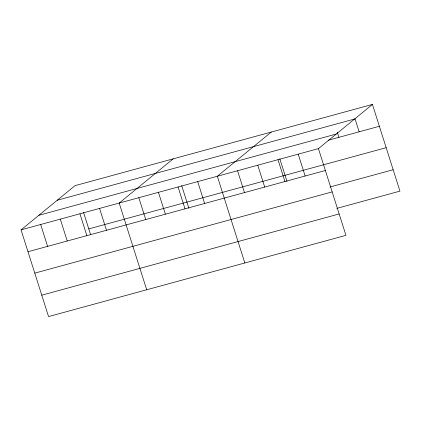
<?xml version="1.0" encoding="UTF-8"?>
<svg xmlns="http://www.w3.org/2000/svg" width="421" height="421" viewBox="0 0 421 421"><rect width="100%" height="100%" fill="white"/><g stroke="black" fill="none" stroke-linecap="round" stroke-linejoin="round"><path stroke-width="0.63" d="M372.443 104.419L318.439 148.634L345.946 235.35L48.557 316.581L21.05 229.871L75.054 185.65L372.443 104.419L399.95 191.129L336.753 208.395M173.194 158.843L119.19 203.064L146.697 289.774M271.329 132.036L217.325 176.257L244.833 262.967M57.235 200.243L354.619 119.011M38.874 215.278L336.258 134.046M328.191 140.256L379.379 126.274M21.05 229.871L318.439 148.634M88.778 228.908L386.168 147.676M27.986 251.726L325.37 170.494M329.964 186.992L393.161 169.731M34.775 273.129L332.158 191.897M41.768 295.179L339.158 213.947M354.992 118.685L359.155 131.799M337.347 132.326L338.931 137.325M298.215 154.16L305.151 176.02M279.818 158.785L286.996 181.425M277.992 159.685L284.928 181.54M257.773 165.206L264.704 187.066M237.549 170.731L244.48 192.592M197.696 181.619L204.632 203.475M181.677 185.593L188.861 208.227M178.072 186.977L185.003 208.837M158.443 192.339L165.379 214.2M138.814 197.702L145.75 219.557M99.561 208.421L106.492 230.282M83.542 212.4L90.526 234.423M79.932 213.784L86.868 235.644M60.303 219.146L67.239 241.001M40.679 224.509L47.61 246.364"/></g></svg>
